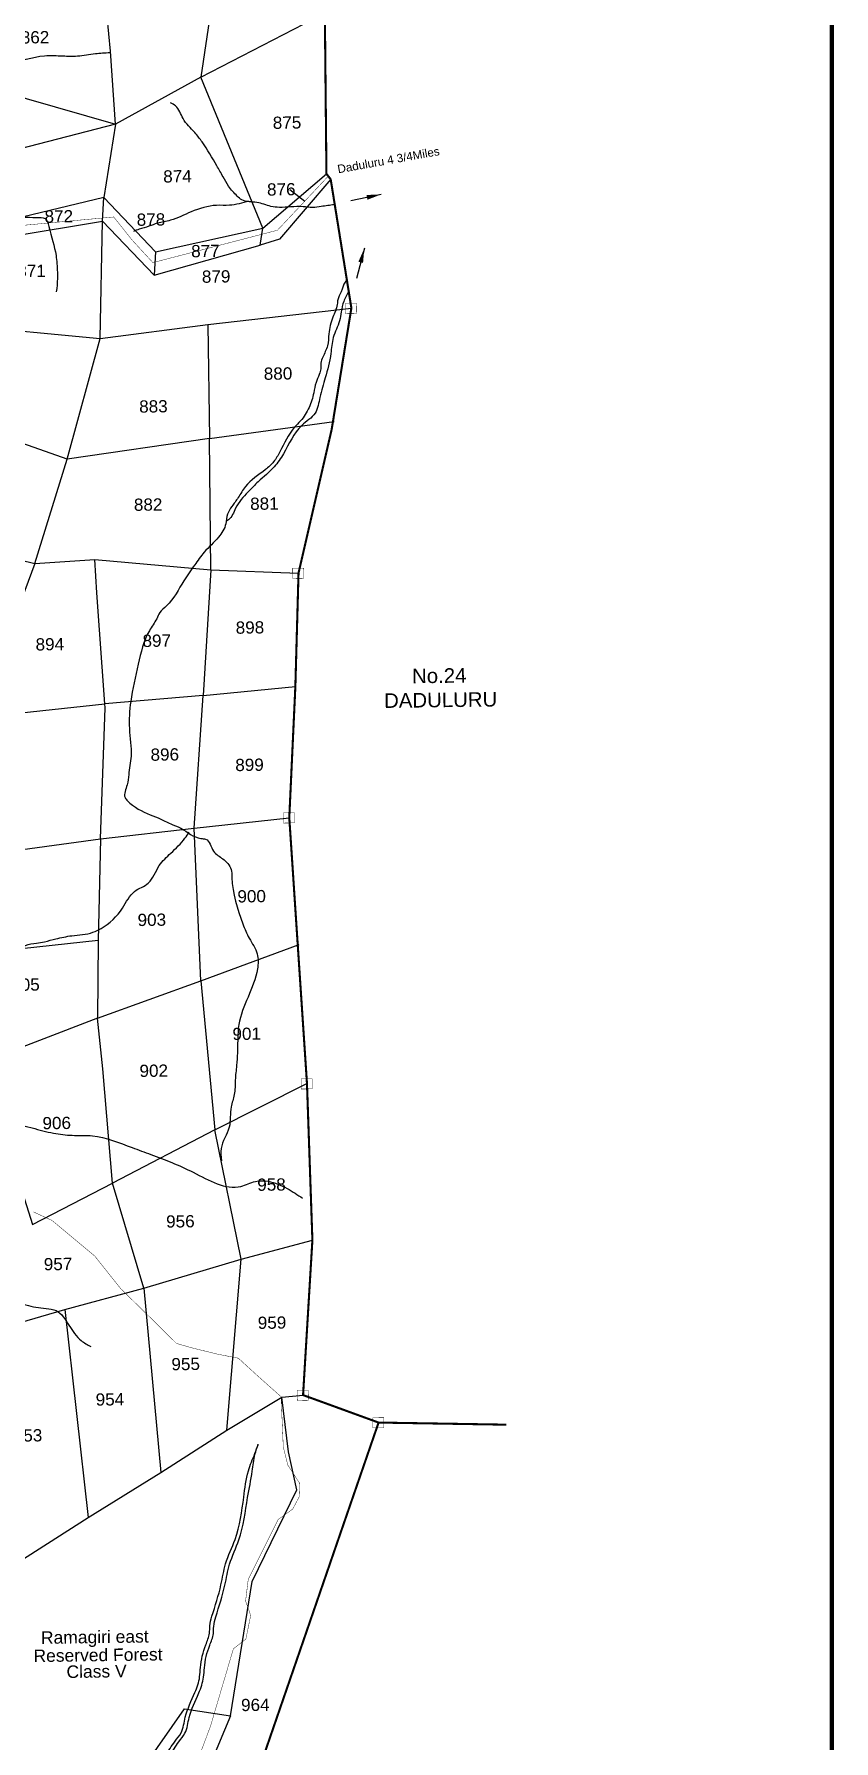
# Model space of a CAD drawing. Header units: feet. Extents: x 767600 to 777544, y 1589691 to 1604539.
# Drawn here: x 775518 to 777438, y 1591829 to 1595927 of the extents above; entities that cross this region are included whole.
import ezdxf
from ezdxf.enums import TextEntityAlignment as Align

# ---------------------------------------------------------------- set-up
doc = ezdxf.new("R2010")
doc.units = ezdxf.units.FT
doc.header["$LTSCALE"] = 15
doc.header["$MEASUREMENT"] = 0
doc.linetypes.add('ACAD_ISO02W100', pattern=[15, 12, -3])
doc.linetypes.add('HIDDEN2', pattern=[0.1875, 0.125, -0.0625])
for name, color, linetype in [('PAPER SIZE', 10, 'Continuous'), ('PLOT', 7, 'Continuous'), ('PLOT NO', 7, 'Continuous'), ('ROADS', 6, 'Continuous'), ('TANKS-STREAM', 4, 'Continuous'), ('text2', 7, 'Continuous'), ('VILLAGE BOUNDRY', 5, 'HIDDEN2'), ('VILLAGE STONES', 240, 'Continuous')]:
    doc.layers.add(name, color=color, linetype=linetype)
doc.styles.add('CANAL', font='Cambria.ttf')
doc.styles.get("Standard").update_dxf_attribs({"font": 'arial.ttf'})
doc.dimstyles.new('CRDS', dxfattribs={"dimtxt": 20, "dimasz": 35, "dimexe": 0.18, "dimexo": 0.0625, "dimgap": 0.09, "dimtad": 0, "dimtih": 1, "dimtoh": 1, "dimdec": 0, "dimzin": 2, "dimdsep": 46, "dimtxsty": 'CANAL', "dimcen": 0.09, "dimclrt": 256, "dimadec": 0, "dimazin": 0, "dimtfac": 1, "dimtdec": 0, "dimtofl": 0, "dimtmove": 0, "dimatfit": 3, "dimfxl": 1, "dimtfill": 2, "dimtfillclr": 5, "dimtolj": 1, "dimtzin": 0, "dimarcsym": 0})

msp = doc.modelspace()

# ---------------------------------------------------------------- linework, layer by layer
at = {"layer": 'PAPER SIZE', "color": 5, "const_width": 10}
msp.add_lwpolyline([(767604.7, 1603873.4), (777432.6, 1603873.4), (777432.6, 1589695.6), (767604.7, 1589695.6)], close=True, dxfattribs=at)
at = {"layer": 'PLOT'}
for points in [[(775975.5, 1596212.1), (775918, 1595823.3), (776215.8, 1595977.4)], [(775918, 1595823.3), (775713.4, 1595710.7), (775701.6, 1595886.2), (775681, 1596094.9), (775369.3, 1596023.7)], [(775713.4, 1595710.7), (775685.6, 1595534.6), (775808.9, 1595404.5), (776066.6, 1595460.9), (775918, 1595823.3)], [(775352.8, 1595814), (775713.4, 1595710.7), (775223.9, 1595584.5)], [(776229.8, 1595578.5), (776107.3, 1595434.5), (776060.7, 1595420.5), (776066.6, 1595460.9)], [(776066.6, 1595460.9), (776219.6, 1595591.6)], [(775685.6, 1595534.6), (775469, 1595483), (775465.6, 1595441.8), (775682.2, 1595477.6)], [(775805.7, 1595347.9), (775682.2, 1595477.6), (775685.6, 1595534.6)], [(776167.8, 1595525.1), (776131.5, 1595553.4)], [(775338.5, 1595227.9), (775676.2, 1595196.6), (775682.2, 1595477.6)], [(775808.9, 1595404.5), (775805.7, 1595347.9), (776060.7, 1595420.5)], [(775676.2, 1595196.6), (775934.9, 1595229.5), (776279.5, 1595269.3)], [(775597.5, 1594906.3), (775328.8, 1595001.3), (775338.5, 1595227.9)], [(775934.9, 1595229.5), (775938.6, 1594956.4), (776237.9, 1594997)], [(775938.6, 1594956.4), (775597.5, 1594906.3), (775676.2, 1595196.6)], [(775519.9, 1594656.1), (775663.5, 1594665.9), (775941.9, 1594640.7), (775938.6, 1594956.4)], [(775308.9, 1594707.5), (775519.9, 1594656.1), (775597.5, 1594906.3)], [(775519.9, 1594656.1), (775382.2, 1594286.2), (775687.7, 1594318.8)], [(775923.7, 1594338.8), (775687.7, 1594318.8), (775668.8, 1594585.9), (775663.5, 1594665.9)], [(775941.9, 1594640.7), (775923.7, 1594338.8), (776145, 1594360.3)], [(775941.9, 1594640.7), (776152.6, 1594633.1)], [(775225.7, 1593933.6), (775677.6, 1593995.3), (775688.8, 1594309.3), (775687.7, 1594318.8)], [(775677.6, 1593995.3), (775902, 1594020.7), (775923.7, 1594338.8)], [(775391, 1593457), (775443.1, 1593294.6), (775513.9, 1593069.1), (775706.2, 1593168.4), (775682.5, 1593442.4), (775669.7, 1593564.6), (775918.1, 1593653.6), (775902, 1594020.7)], [(775902, 1594020.7), (776130.4, 1594045.7)], [(775677.6, 1593995.3), (775671.3, 1593750.9), (775303, 1593710.6)], [(775671.3, 1593750.9), (775669.7, 1593564.6), (775391, 1593457)], [(775918.1, 1593653.6), (776153.9, 1593741.1)], [(775918.1, 1593653.6), (775952.1, 1593296.3), (775706.2, 1593168.4)], [(775952.1, 1593296.3), (776172.9, 1593407.1)], [(775781.1, 1592916.1), (776014.9, 1592985.8), (775952.1, 1593296.3)], [(775352.1, 1592795.4), (775591.9, 1592864.6), (775781.1, 1592916.1), (775706.2, 1593168.4)], [(776014.9, 1592985.8), (776185.9, 1593031.3)], [(775980.7, 1592574.9), (776014.9, 1592985.8)], [(775781.1, 1592916.1), (775821.9, 1592473.2)], [(775591.9, 1592864.6), (775647.9, 1592365.6)], [(775371.6, 1592189.6), (775501.5, 1592271.8), (775647.9, 1592365.6), (775821.9, 1592473.2), (775980.7, 1592574.9), (776112.9, 1592654.3), (776163.5, 1592659.4)], [(775989, 1591889), (775880.4, 1591629.1), (775810.9, 1591431), (775593.5, 1591253.6), (775635.9, 1591392), (775626.7, 1591420.4), (775660.5, 1591593.1), (775879, 1591906.2), (775989, 1591889), (776041.7, 1592211.8), (776148.4, 1592431.9), (776128.2, 1592523.3), (776112.9, 1592654.3)]]:
    msp.add_lwpolyline(points, dxfattribs=at)
at = {"layer": 'ROADS', "linetype": 'HIDDEN2', "ltscale": 10, "const_width": 1}
for points in [[(776224.9, 1595586.9), (776102.1, 1595456.2), (775803, 1595378.4), (775753.1, 1595432.6), (775709, 1595488), (775466.8, 1595465.6), (775155.3, 1595408.1), (775006.9, 1595387.9), (774799.6, 1595373.7), (774622.6, 1595306.6), (774385.9, 1595178.4), (774216, 1595109), (773923.1, 1595018), (773765.9, 1594968.7), (773615.1, 1594900.9), (773487.7, 1594920.2), (773468.6, 1594914.3), (773462, 1594902.4), (773462.4, 1594765.5)], [(775515.8, 1593099.4), (775561, 1593078.6), (775663.6, 1592993), (775725.9, 1592914.7), (775802.6, 1592839.8), (775859.5, 1592783.4), (775896.9, 1592772.7), (775957.9, 1592757.7), (776008.2, 1592747.9), (776053.7, 1592706.2), (776113.7, 1592652.8)], [(776110.9, 1592651.3), (776116, 1592534.9), (776127, 1592491), (776155.3, 1592447.8), (776154.2, 1592415), (776138.6, 1592385.6), (776104, 1592360.9), (776032, 1592217.4), (776025.5, 1592165), (776037.8, 1592130.5), (776026.2, 1592073.5), (775996.2, 1592050.1), (775941.7, 1591865.8), (775882.1, 1591705.8), (775837.1, 1591542.6), (775756.9, 1591323.6), (775754.9, 1591270), (775774.7, 1591220.5), (775782.8, 1591101.9)]]:
    msp.add_lwpolyline(points, dxfattribs=at)
at = {"layer": 'TANKS-STREAM'}
for points in [[(775334.5, 1596108.4), (775322.2, 1596102.4), (775303.1, 1596093.2), (775301.2, 1596085.3), (775294.6, 1596066.5), (775297.3, 1596043.9), (775306.1, 1596012.5), (775323.6, 1595958.6), (775331.4, 1595926.7), (775336.1, 1595910), (775341.2, 1595897.7), (775347.8, 1595881), (775359.8, 1595867.9), (775380.1, 1595865.7), (775397.5, 1595857.5), (775453.7, 1595855.3), (775543.1, 1595875.1), (775587, 1595874.7), (775622, 1595874.6), (775664.9, 1595880.1), (775699.9, 1595883)], [(775391.6, 1595860.9), (775368.2, 1595859.8), (775358.8, 1595858.5), (775346.4, 1595849.8), (775338.5, 1595828.2), (775334.8, 1595810.2), (775330.2, 1595800), (775283, 1595758.9), (775258.5, 1595744.9), (775236.5, 1595722), (775219.9, 1595708.5), (775207.9, 1595695.8), (775193.1, 1595628.3), (775193.4, 1595602.5), (775208.1, 1595588.2), (775225.4, 1595577.9), (775238, 1595569.9), (775246.6, 1595543.6), (775260.6, 1595515.7), (775269.1, 1595494.7), (775280.1, 1595493.3), (775325.1, 1595487.6), (775342.3, 1595490.2), (775365, 1595490.5), (775387.2, 1595491.1), (775461.3, 1595491.6), (775482.1, 1595486.4), (775491.5, 1595487.3), (775523.2, 1595486.6), (775544.3, 1595484.5), (775553.2, 1595465.5), (775570.5, 1595395.6), (775573.8, 1595355.4), (775573.9, 1595340.2), (775571.2, 1595308.5)], [(776238.3, 1595517.5), (776207, 1595513.1), (776186.4, 1595510.9), (776163.8, 1595512.6), (776133.4, 1595512.2), (776106.9, 1595510.9), (776086.3, 1595513.5), (776052.8, 1595522.9), (776016.4, 1595529.3), (776005.5, 1595538), (775984.6, 1595562.2), (775971.5, 1595584.6), (775956.5, 1595610.8), (775921.4, 1595668.2), (775903.5, 1595690.5), (775875.5, 1595724.4), (775857.5, 1595754.6), (775845.6, 1595762.3)], [(776032.2, 1595525.6), (775987.1, 1595516.2), (775955.8, 1595515.8), (775895.1, 1595500.3), (775845.3, 1595480.1), (775814, 1595472.8), (775793.5, 1595465.7), (775770.1, 1595458.5), (775756.4, 1595453.4)], [(776267.8, 1595336.6), (776261.3, 1595326.7), (776257.8, 1595316.8), (776254.8, 1595308.3), (776247, 1595289.4), (776245.4, 1595277.8), (776235, 1595247.3), (776225.3, 1595207.5), (776222, 1595178.6), (776210.8, 1595151.3), (776206.5, 1595137), (776205.8, 1595123.6), (776202.4, 1595110.1), (776194.6, 1595090.4), (776189.1, 1595065.8), (776177.9, 1595030.6), (776157.3, 1594998.2), (776142.4, 1594982.4), (776107.8, 1594924.1), (776092.9, 1594900.3), (776073, 1594881.3), (776025.2, 1594840.8), (776007.7, 1594814.2), (775992.8, 1594793.1), (775982.3, 1594774.6), (775978.1, 1594751.4), (775960.6, 1594719.5), (775926.2, 1594683.1), (775903.4, 1594652.4), (775877.5, 1594614.6), (775835.8, 1594554.5), (775819.5, 1594538.2), (775812.1, 1594523.4), (775794.6, 1594494.6), (775767.9, 1594414.1), (775749.8, 1594324.4), (775746.6, 1594259.6), (775750.6, 1594193.4), (775744.9, 1594149.1), (775741.2, 1594124.5), (775736.2, 1594094.1), (775742.1, 1594086.2), (775796.7, 1594052.7), (775821.8, 1594042.3), (775849.2, 1594029.3), (775870.3, 1594020.2), (775918, 1593995.8), (775929.7, 1593994.2), (775948.8, 1593965.4), (775971, 1593946.7), (775990.6, 1593921.6), (775992.6, 1593902.4), (776019.1, 1593790.8), (776034.3, 1593756.2), (776053.5, 1593718.5), (776054, 1593682.4), (776009.3, 1593548.9), (776006.6, 1593511), (776003.9, 1593450.9), (776000.7, 1593415.6), (775998.5, 1593380.8), (775990.8, 1593351.3), (775986.1, 1593302.3), (775966.7, 1593251.2), (775967.5, 1593222.2)], [(776273.2, 1595310.4), (776261.2, 1595285.3), (776255.2, 1595259.9), (776251, 1595238.7), (776236, 1595198.6), (776230.2, 1595160), (776216.6, 1595102), (776204, 1595054.7), (776192.4, 1595017.2), (776160.4, 1594987.5), (776116.5, 1594919.4), (776094.1, 1594888.4), (776055.9, 1594852.3), (776031.5, 1594827.7), (776001.6, 1594788.7), (775984.2, 1594760.7), (775979.5, 1594757.8)], [(774100.9, 1594078.8), (774099, 1594099.5), (774098.9, 1594105.7), (774104.2, 1594114.5), (774122.4, 1594121.8), (774133.2, 1594122), (774153.9, 1594123.1), (774177.6, 1594121.3), (774198.8, 1594119.5), (774225.4, 1594117.8), (774246.7, 1594110.6), (774262.5, 1594108.3), (774304.6, 1594093.5), (774332.7, 1594073.5), (774342.4, 1594066.2), (774354.9, 1594063.4), (774377.7, 1594062.9), (774416.5, 1594068.2), (774437.5, 1594073.2), (774464.4, 1594074.7), (774479.9, 1594069.6), (774507.4, 1594049), (774563.2, 1593980.6), (774583.7, 1593953.3), (774591.2, 1593949.7), (774602.5, 1593941.9), (774615.3, 1593931.3), (774629.1, 1593908.6), (774671.1, 1593852.4), (774695.7, 1593826.1), (774696.8, 1593816.8), (774703.5, 1593801), (774708.9, 1593787.5), (774713.2, 1593781), (774704, 1593767.4), (774660.8, 1593735.4), (774647.2, 1593724.2), (774637.9, 1593709.9), (774634.4, 1593697.2), (774622, 1593680.8), (774612.7, 1593669.6), (774608.7, 1593649.1), (774600.6, 1593627.9), (774589.1, 1593575.4), (774612.5, 1593557.9), (774635.9, 1593540.8), (774698.4, 1593510.1), (774718.6, 1593494.1), (774747.8, 1593469.7), (774782, 1593433.4), (774875.2, 1593368.4), (774906.7, 1593354.6), (774939, 1593344.6), (774964.7, 1593331.7), (775012.4, 1593310.5), (775054.1, 1593309.2), (775085.3, 1593309.6), (775109, 1593312.7), (775148.6, 1593320.8), (775192, 1593334.6), (775241.1, 1593346.6), (775280, 1593346.2), (775332.2, 1593333.6), (775407.2, 1593323.2), (775513, 1593300.8), (775564.3, 1593288.2), (775608.9, 1593283.1), (775658.2, 1593281.8), (775753.3, 1593253.7), (775798, 1593237.3), (775899.9, 1593194.2), (776014.4, 1593160.5), (776049.3, 1593172.3), (776079.6, 1593172.7), (776125.3, 1593155.3), (776162.5, 1593132.1)], [(774121.5, 1594048.1), (774132.1, 1594077.9), (774137, 1594094.1), (774147.1, 1594099.3), (774155.6, 1594099.4), (774210.7, 1594100.1), (774247.2, 1594093.8), (774265.1, 1594089.8), (774295.7, 1594084.3), (774307.7, 1594070), (774325.7, 1594058.4), (774340.2, 1594049.3), (774364.9, 1594043.7), (774386, 1594047.3), (774415.6, 1594052.8), (774433.4, 1594056.4), (774455.4, 1594056.7), (774480.2, 1594040.1), (774492.2, 1594034.3), (774513.6, 1594016.8), (774539.4, 1593987.5), (774576.6, 1593927.9), (774638.4, 1593868.5), (774685.1, 1593804.8), (774694.9, 1593779.8), (774667.2, 1593763.4), (774660.5, 1593755.7), (774627.8, 1593724.8), (774613.7, 1593699.2), (774597.9, 1593677.8), (774577.8, 1593657.2), (774574.8, 1593630.1), (774577, 1593586.1), (774584.9, 1593566.7), (774602.9, 1593550), (774690.3, 1593492.9), (774701.5, 1593479.5), (774747.9, 1593430.1), (774774.4, 1593413.5), (774860.8, 1593358.7), (774898.4, 1593338), (774945.2, 1593320.9), (774972.5, 1593306), (775007.4, 1593297.1), (775080.5, 1593285.3), (775140.5, 1593298), (775218.4, 1593310.8), (775267.3, 1593331.8), (775321.6, 1593302.8), (775330.2, 1593290.2), (775347.4, 1593269.3), (775324.4, 1593212.2), (775264.7, 1593170.4), (775268.3, 1593151), (775275.5, 1593125.7), (775284.3, 1593095.3), (775304.1, 1593076.9), (775327.9, 1593067.1), (775374, 1592985), (775396.5, 1592949.7), (775418.9, 1592923.8), (775462.6, 1592890.5), (775498.4, 1592875.7), (775546.8, 1592867), (775570.6, 1592862.2), (775601.6, 1592827.1), (775630.9, 1592790.2), (775654, 1592776.1)], [(775485, 1593732.7), (775497, 1593739.2), (775523.7, 1593744.6), (775542.8, 1593748), (775570.1, 1593754.8), (775608.2, 1593762.3), (775659.1, 1593770.5), (775678.7, 1593779.7), (775730.3, 1593828.7), (775759.1, 1593868.6), (775792, 1593888.7), (775818.4, 1593930.8), (775846.1, 1593960.4), (775880, 1593996.5), (775890, 1594010.6)], [(775620.8, 1591093.6), (775621.1, 1591112), (775617.7, 1591120.6), (775620.8, 1591133), (775629.7, 1591156.4), (775634.4, 1591169.9), (775645.5, 1591190.6), (775655.9, 1591217.1), (775688.7, 1591281.1), (775708.1, 1591321.8), (775716.4, 1591351.1), (775720, 1591366.2), (775726.7, 1591386.8), (775765.1, 1591435.7), (775782.9, 1591474.8), (775782.7, 1591493.1), (775780.7, 1591522.2), (775772.4, 1591536.1), (775772, 1591564.2), (775772.5, 1591612.5), (775791.7, 1591670.5), (775797.8, 1591697.6), (775802.4, 1591717.6), (775833.9, 1591792.8), (775856.2, 1591828.2), (775870.5, 1591848.3), (775880.8, 1591886.2), (775903.9, 1591945.1), (775915.3, 1591983), (775917.1, 1592005.1), (775930, 1592059.6), (775938.8, 1592087.7), (775939.7, 1592105), (775944.8, 1592128.3), (775966.5, 1592203.9), (775977.7, 1592254.2), (776000.2, 1592312.8), (776021.1, 1592414.3), (776032.2, 1592477.6), (776047.8, 1592519), (776056.3, 1592541.8)], [(775630.2, 1591092.7), (775630.5, 1591111), (775627.2, 1591119.6), (775630.2, 1591132.1), (775639.1, 1591155.4), (775643.8, 1591169), (775654.9, 1591189.6), (775665.3, 1591216.2), (775698.1, 1591280.1), (775717.5, 1591320.9), (775725.8, 1591350.1), (775729.4, 1591365.3), (775736.2, 1591385.9), (775774.5, 1591434.7), (775792.3, 1591473.8), (775792.1, 1591492.2), (775790.1, 1591521.3), (775781.8, 1591535.2), (775781.5, 1591563.2), (775781.9, 1591611.6), (775801.1, 1591669.6), (775807.3, 1591696.6), (775811.9, 1591716.7), (775843.4, 1591791.9), (775865.6, 1591827.2), (775879.9, 1591847.4), (775890.2, 1591885.3), (775913.3, 1591944.1), (775924.7, 1591982), (775926.6, 1592004.2), (775939.4, 1592058.6), (775948.2, 1592086.8), (775949.1, 1592104.1), (775954.2, 1592127.3), (775975.9, 1592202.9), (775987.1, 1592253.3), (776009.6, 1592311.8), (776030.5, 1592413.4), (776041.6, 1592476.6), (776048.1, 1592516.9), (776055.9, 1592541.8)]]:
    msp.add_spline(points, degree=3, dxfattribs=at)
at = {"layer": 'VILLAGE BOUNDRY', "linetype": 'ACAD_ISO02W100', "lineweight": -2, "ltscale": 0.2, "const_width": 5}
for points in [[(776215.8, 1595977.4), (776219.6, 1595591.6), (776229.8, 1595578.5), (776279.5, 1595269.3), (776232.2, 1594978), (776152.6, 1594633.1), (776145, 1594360.3), (776130.4, 1594045.7), (776172.9, 1593407.1), (776185.9, 1593031.3), (776163.5, 1592659.4), (776344.8, 1592593.4), (775973.3, 1591515.7)], [(776344.8, 1592593.4), (776651.1, 1592588.3)]]:
    msp.add_lwpolyline(points, dxfattribs=at)
at = {"layer": 'VILLAGE STONES', "const_width": 0.979}
for points in [[(776265.4, 1595280.8), (776292, 1595281.2), (776292.3, 1595256.8), (776265.7, 1595256.5)], [(776138.5, 1594644.5), (776165, 1594644.9), (776165.3, 1594620.5), (776138.8, 1594620.2)], [(776116.3, 1594057.2), (776142.8, 1594057.5), (776143.1, 1594033.2), (776116.6, 1594032.8)], [(776158.8, 1593418.6), (776185.3, 1593418.9), (776185.6, 1593394.6), (776159.1, 1593394.2)], [(776149.4, 1592670.9), (776175.9, 1592671.2), (776176.3, 1592646.9), (776149.7, 1592646.5)], [(776330.7, 1592604.9), (776357.2, 1592605.2), (776357.5, 1592580.9), (776331, 1592580.5)]]:
    msp.add_lwpolyline(points, close=True, dxfattribs=at)

# ---------------------------------------------------------------- texts
at = {"layer": 'PLOT NO'}
for s, p in [('862', (775520.1, 1595919.5)), ('875', (776125, 1595714.6)), ('874', (775862, 1595585.7)), ('876', (776111.2, 1595554.4)), ('872', (775577.2, 1595489.5)), ('878', (775798.4, 1595481.9)), ('877', (775929.1, 1595406.3)), ('871', (775511.6, 1595358.5)), ('879', (775954.8, 1595345.1)), ('880', (776103.4, 1595112.1)), ('883', (775804.3, 1595033.3)), ('882', (775791.6, 1594797.5)), ('881', (776070.7, 1594799.8)), ('898', (776036, 1594502.4)), ('894', (775555.6, 1594462.2)), ('897', (775812.3, 1594470.7)), ('896', (775831.6, 1594197.4)), ('899', (776035, 1594172.6)), ('900', (776040.1, 1593857.1)), ('903', (775800.5, 1593800.6)), ('905', (775497.1, 1593644.9)), ('901', (776028.2, 1593526.9)), ('902', (775805.1, 1593438.2)), ('906', (775572.2, 1593312.6)), ('958', (776087.7, 1593164.8)), ('956', (775869, 1593076.5)), ('957', (775575.3, 1592974)), ('959', (776089, 1592833.3)), ('955', (775881.7, 1592734)), ('954', (775699.9, 1592649.1)), ('953', (775503.3, 1592562.6)), ('964', (776048.9, 1591915.6))]:
    msp.add_text(s, height=29.37, rotation=0.7405, dxfattribs=at).set_placement(p, align=Align.MIDDLE_CENTER)
at = {"layer": 'text2'}
msp.add_text('Daduluru 4 3/4Miles', height=20, rotation=10.1917, dxfattribs=at).set_placement((776248, 1595592.8))
at = {"layer": 'VILLAGE STONES', "color": 0}
for s, p in [('Ramagiri east', (775534.5, 1592062)), ('Reserved Forest', (775516.6, 1592018.3)), ('   Class V', (775560.9, 1591979.6))]:
    msp.add_text(s, height=30, rotation=0.7405, dxfattribs=at).set_placement(p)
at = {"layer": 'VILLAGE STONES', "insert": (776357, 1594402.5), "char_height": 35, "width": 305.219, "attachment_point": 1, "rotation": 0.7405}
msp.add_mtext('     No.24 DADULURU', dxfattribs=at)

# ---------------------------------------------------------------- leaders
at = {"layer": 'PLOT', "color": 5}
for points in [[(776351.2, 1595542.3), (776277.9, 1595526.8)], [(776310.6, 1595413), (776292, 1595340.3)]]:
    msp.add_leader(points, dimstyle='CRDS', override={"dimgap": 0.09, "dimtad": 0}, dxfattribs=at)

doc.saveas('drawing.dxf')
